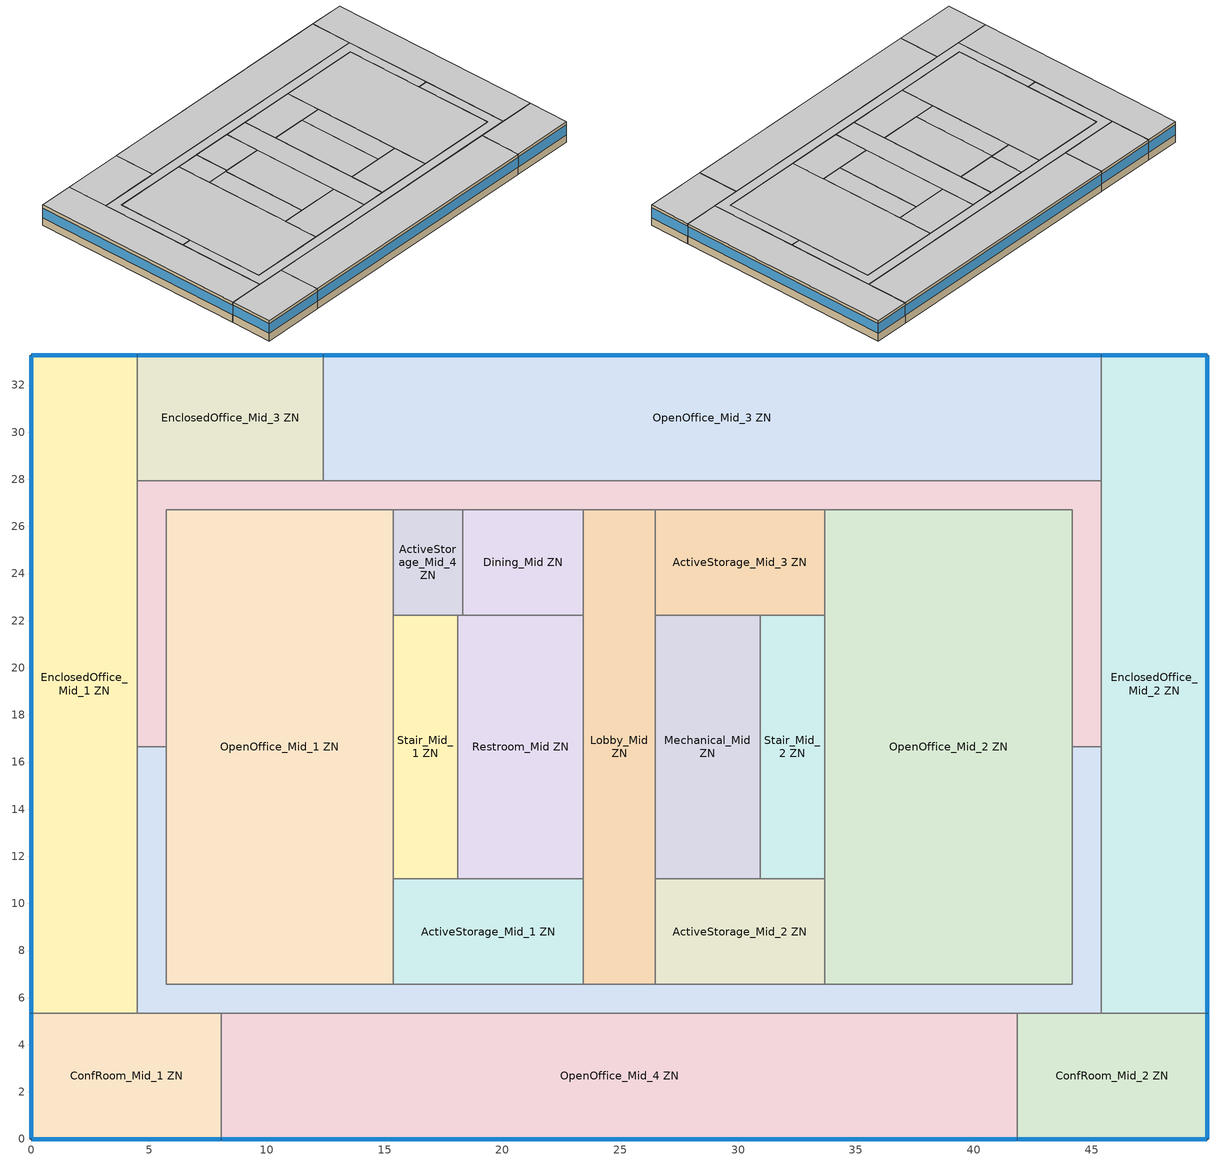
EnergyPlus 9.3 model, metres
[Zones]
ActiveStorage_Mid_1 ZN
 floor adiabatic (Typical Interior Floor): 23.43,11.04 23.43,6.56 15.35,6.56 15.35,11.04 z3.96
 wall to Restroom_Mid ZN (Typical Interior Wall): 23.43,11.04 18.1,11.04 z3.96:6.71
 wall to OpenOffice_Mid_1 ZN (Typical Interior Wall): 15.35,11.04 15.35,6.56 z3.96:6.71
 wall to Corridor_Mid_1 ZN (Typical Interior Wall): 15.35,6.56 23.43,6.56 z3.96:6.71
 wall to Lobby_Mid ZN (Typical Interior Wall): 23.43,6.56 23.43,11.04 z3.96:6.71
 wall to Stair_Mid_1 ZN (Typical Interior Wall): 18.1,11.04 15.35,11.04 z3.96:6.71
 ceiling adiabatic (Typical Interior Ceiling): 23.43,6.56 23.43,11.04 15.35,11.04 15.35,6.56 z6.71
ActiveStorage_Mid_2 ZN
 floor adiabatic (Typical Interior Floor): 33.67,11.04 33.67,6.56 26.48,6.56 26.48,11.04 z3.96
 wall to Mechanical_Mid ZN (Typical Interior Wall): 30.93,11.04 26.48,11.04 z3.96:6.71
 wall to Lobby_Mid ZN (Typical Interior Wall): 26.48,11.04 26.48,6.56 z3.96:6.71
 wall to Corridor_Mid_1 ZN (Typical Interior Wall): 26.48,6.56 33.67,6.56 z3.96:6.71
 wall to Stair_Mid_2 ZN (Typical Interior Wall): 33.67,11.04 30.93,11.04 z3.96:6.71
 wall to OpenOffice_Mid_2 ZN (Typical Interior Wall): 33.67,6.56 33.67,11.04 z3.96:6.71
 ceiling adiabatic (Typical Interior Ceiling): 33.67,6.56 33.67,11.04 26.48,11.04 26.48,6.56 z6.71
ActiveStorage_Mid_3 ZN
 floor adiabatic (Typical Interior Floor): 33.67,26.71 33.67,22.23 26.48,22.23 26.48,26.71 z3.96
 wall to Stair_Mid_2 ZN (Typical Interior Wall): 30.93,22.23 33.67,22.23 z3.96:6.71
 wall to Mechanical_Mid ZN (Typical Interior Wall): 26.48,22.23 30.93,22.23 z3.96:6.71
 wall to Lobby_Mid ZN (Typical Interior Wall): 26.48,26.71 26.48,22.23 z3.96:6.71
 wall to Corridor_Mid_2 ZN (Typical Interior Wall): 33.67,26.71 26.48,26.71 z3.96:6.71
 wall to OpenOffice_Mid_2 ZN (Typical Interior Wall): 33.67,22.23 33.67,26.71 z3.96:6.71
 ceiling adiabatic (Typical Interior Ceiling): 33.67,22.23 33.67,26.71 26.48,26.71 26.48,22.23 z6.71
ActiveStorage_Mid_4 ZN
 floor adiabatic (Typical Interior Floor): 18.31,26.71 18.31,22.23 15.35,22.23 15.35,26.71 z3.96
 wall to Stair_Mid_1 ZN (Typical Interior Wall): 15.35,22.23 18.1,22.23 z3.96:6.71
 wall to Corridor_Mid_2 ZN (Typical Interior Wall): 18.31,26.71 15.35,26.71 z3.96:6.71
 wall to OpenOffice_Mid_1 ZN (Typical Interior Wall): 15.35,26.71 15.35,22.23 z3.96:6.71
 wall to Restroom_Mid ZN (Typical Interior Wall): 18.1,22.23 18.31,22.23 z3.96:6.71
 wall to Dining_Mid ZN (Typical Interior Wall): 18.31,22.23 18.31,26.71 z3.96:6.71
 ceiling adiabatic (Typical Interior Ceiling): 18.31,22.23 18.31,26.71 15.35,26.71 15.35,22.23 z6.71
ConfRoom_Mid_1 ZN
 floor adiabatic (Typical Interior Floor): 8.07,5.34 8.07,0 0,0 0,5.34 z3.96
 wall outside (Typical Insulated Steel Framed Exterior Wall R-8.06): 0,5.34 0,0 8.07,0 z3.96:6.71
 wall to EnclosedOffice_Mid_1 ZN (Typical Interior Wall): 4.5,5.34 0,5.34 z3.96:6.71
 wall to OpenOffice_Mid_4 ZN (Typical Interior Wall): 8.07,0 8.07,5.34 z3.96:6.71
 wall to Corridor_Mid_1 ZN (Typical Interior Wall): 8.07,5.34 4.5,5.34 z3.96:6.71
 window (U 1.22 SHGC 0.61 Sgl Green 6mm): 0.03,0 8.04,0 / 0,5.32 0,0.03 z4.98:6.3
 ceiling adiabatic (Typical Interior Ceiling): 8.07,0 8.07,5.34 0,5.34 0,0 z6.71
ConfRoom_Mid_2 ZN
 floor adiabatic (Typical Interior Floor): 49.91,5.34 49.91,0 41.84,0 41.84,5.34 z3.96
 wall outside (Typical Insulated Steel Framed Exterior Wall R-8.06): 41.84,0 49.91,0 49.91,5.34 z3.96:6.71
 wall to Corridor_Mid_1 ZN (Typical Interior Wall): 45.41,5.34 41.84,5.34 z3.96:6.71
 wall to OpenOffice_Mid_4 ZN (Typical Interior Wall): 41.84,5.34 41.84,0 z3.96:6.71
 wall to EnclosedOffice_Mid_2 ZN (Typical Interior Wall): 49.91,5.34 45.41,5.34 z3.96:6.71
 window (U 1.22 SHGC 0.61 Sgl Green 6mm): 49.91,0.03 49.91,5.32 / 41.87,0 49.89,0 z4.98:6.3
 ceiling adiabatic (Typical Interior Ceiling): 49.91,0 49.91,5.34 41.84,5.34 41.84,0 z6.71
Corridor_Mid_1 ZN
 floor adiabatic (Typical Interior Floor): 45.41,16.64 45.41,5.34 4.5,5.34 4.5,16.64 5.72,16.64 5.72,6.56 44.19,6.56 44.19,16.64 z3.96
 wall to Lobby_Mid ZN (Typical Interior Wall): 26.48,6.56 23.43,6.56 z3.96:6.71
 wall to OpenOffice_Mid_1 ZN (Typical Interior Wall): 15.35,6.56 5.72,6.56 5.72,16.64 z3.96:6.71
 wall to OpenOffice_Mid_4 ZN (Typical Interior Wall): 8.07,5.34 16.57,5.34 33.34,5.34 41.84,5.34 z3.96:6.71
 wall to Corridor_Mid_2 ZN (Typical Interior Wall): 5.72,16.64 4.5,16.64 / 45.41,16.64 44.19,16.64 z3.96:6.71
 wall to OpenOffice_Mid_2 ZN (Typical Interior Wall): 44.19,16.64 44.19,6.56 33.67,6.56 z3.96:6.71
 wall to EnclosedOffice_Mid_2 ZN (Typical Interior Wall): 45.41,5.34 45.41,16.64 z3.96:6.71
 wall to EnclosedOffice_Mid_1 ZN (Typical Interior Wall): 4.5,16.64 4.5,5.34 z3.96:6.71
 ceiling adiabatic (Typical Interior Ceiling): 45.41,5.34 45.41,16.64 44.19,16.64 44.19,6.56 5.72,6.56 5.72,16.64 4.5,16.64 4.5,5.34 z6.71
Corridor_Mid_2 ZN
 floor adiabatic (Typical Interior Floor): 45.41,27.93 45.41,16.64 44.19,16.64 44.19,26.71 5.72,26.71 5.72,16.64 4.5,16.64 4.5,27.93 z3.96
 wall to Lobby_Mid ZN (Typical Interior Wall): 23.43,26.71 26.48,26.71 z3.96:6.71
 wall to OpenOffice_Mid_2 ZN (Typical Interior Wall): 33.67,26.71 44.19,26.71 44.19,16.64 z3.96:6.71
 wall to EnclosedOffice_Mid_3 ZN (Typical Interior Wall): 12.39,27.93 10.08,27.93 4.5,27.93 z3.96:6.71
 wall to OpenOffice_Mid_1 ZN (Typical Interior Wall): 5.72,16.64 5.72,26.71 15.35,26.71 z3.96:6.71
 wall to Dining_Mid ZN (Typical Interior Wall): 18.31,26.71 23.43,26.71 z3.96:6.71
 wall to EnclosedOffice_Mid_2 ZN (Typical Interior Wall): 45.41,16.64 45.41,27.93 z3.96:6.71
 wall to EnclosedOffice_Mid_1 ZN (Typical Interior Wall): 4.5,27.93 4.5,16.64 z3.96:6.71
 wall to OpenOffice_Mid_3 ZN (Typical Interior Wall): 45.41,27.93 12.39,27.93 z3.96:6.71
 ceiling adiabatic (Typical Interior Ceiling): 45.41,16.64 45.41,27.93 4.5,27.93 4.5,16.64 5.72,16.64 5.72,26.71 44.19,26.71 44.19,16.64 z6.71
Dining_Mid ZN
 floor adiabatic (Typical Interior Floor): 23.43,26.71 23.43,22.23 18.31,22.23 18.31,26.71 z3.96
 wall to Restroom_Mid ZN (Typical Interior Wall): 18.31,22.23 23.43,22.23 z3.96:6.71
 wall to Lobby_Mid ZN (Typical Interior Wall): 23.43,22.23 23.43,26.71 z3.96:6.71
 ceiling adiabatic (Typical Interior Ceiling): 23.43,22.23 23.43,26.71 18.31,26.71 18.31,22.23 z6.71
EnclosedOffice_Mid_1 ZN
 floor adiabatic (Typical Interior Floor): 4.5,33.27 4.5,5.34 0,5.34 0,33.27 z3.96
 wall outside (Typical Insulated Steel Framed Exterior Wall R-8.06): 4.5,33.27 0,33.27 0,5.34 z3.96:6.71
 wall to EnclosedOffice_Mid_3 ZN (Typical Interior Wall): 4.5,27.93 4.5,33.27 z3.96:6.71
 window (U 1.22 SHGC 0.61 Sgl Green 6mm): 4.48,33.27 0.03,33.27 z4.98:6.31; 0,33.25 0,5.37 z4.98:6.29
 ceiling adiabatic (Typical Interior Ceiling): 4.5,5.34 4.5,33.27 0,33.27 0,5.34 z6.71
EnclosedOffice_Mid_2 ZN
 floor adiabatic (Typical Interior Floor): 49.91,33.27 49.91,5.34 45.41,5.34 45.41,33.27 z3.96
 wall outside (Typical Insulated Steel Framed Exterior Wall R-8.06): 49.91,5.34 49.91,33.27 45.41,33.27 z3.96:6.71
 wall to OpenOffice_Mid_3 ZN (Typical Interior Wall): 45.41,33.27 45.41,27.93 z3.96:6.71
 window (U 1.22 SHGC 0.61 Sgl Green 6mm): 49.89,33.27 45.43,33.27 z4.98:6.31; 49.91,5.37 49.91,33.25 z4.98:6.29
 ceiling adiabatic (Typical Interior Ceiling): 49.91,5.34 49.91,33.27 45.41,33.27 45.41,5.34 z6.71
EnclosedOffice_Mid_3 ZN
 floor adiabatic (Typical Interior Floor): 12.39,33.27 12.39,27.93 4.5,27.93 4.5,33.27 z3.96
 wall outside (Typical Insulated Steel Framed Exterior Wall R-8.06): 12.39,33.27 4.5,33.27 z3.96:6.71
 wall to OpenOffice_Mid_3 ZN (Typical Interior Wall): 12.39,27.93 12.39,33.27 z3.96:6.71
 window (U 1.22 SHGC 0.61 Sgl Green 6mm): 12.37,33.27 4.53,33.27 z4.98:6.3
 ceiling adiabatic (Typical Interior Ceiling): 12.39,27.93 12.39,33.27 4.5,33.27 4.5,27.93 z6.71
Lobby_Mid ZN
 floor adiabatic (Typical Interior Floor): 26.48,26.71 26.48,6.56 23.43,6.56 23.43,26.71 z3.96
 wall to Restroom_Mid ZN (Typical Interior Wall): 23.43,22.23 23.43,11.04 z3.96:6.71
 wall to Mechanical_Mid ZN (Typical Interior Wall): 26.48,11.04 26.48,22.23 z3.96:6.71
 ceiling adiabatic (Typical Interior Ceiling): 26.48,6.56 26.48,26.71 23.43,26.71 23.43,6.56 z6.71
Mechanical_Mid ZN
 floor adiabatic (Typical Interior Floor): 30.93,22.23 30.93,11.04 26.48,11.04 26.48,22.23 z3.96
 wall to Stair_Mid_2 ZN (Typical Interior Wall): 30.93,11.04 30.93,22.23 z3.96:6.71
 ceiling adiabatic (Typical Interior Ceiling): 30.93,11.04 30.93,22.23 26.48,22.23 26.48,11.04 z6.71
OpenOffice_Mid_1 ZN
 floor adiabatic (Typical Interior Floor): 15.35,26.71 15.35,6.56 5.72,6.56 5.72,26.71 z3.96
 wall to Stair_Mid_1 ZN (Typical Interior Wall): 15.35,11.04 15.35,22.23 z3.96:6.71
 ceiling adiabatic (Typical Interior Ceiling): 15.35,6.56 15.35,26.71 5.72,26.71 5.72,6.56 z6.71
OpenOffice_Mid_2 ZN
 floor adiabatic (Typical Interior Floor): 44.19,26.71 44.19,6.56 33.67,6.56 33.67,26.71 z3.96
 wall to Stair_Mid_2 ZN (Typical Interior Wall): 33.67,22.23 33.67,11.04 z3.96:6.71
 ceiling adiabatic (Typical Interior Ceiling): 44.19,6.56 44.19,26.71 33.67,26.71 33.67,6.56 z6.71
OpenOffice_Mid_3 ZN
 floor adiabatic (Typical Interior Floor): 45.41,33.27 45.41,27.93 12.39,27.93 12.39,33.27 z3.96
 wall outside (Typical Insulated Steel Framed Exterior Wall R-8.06): 45.41,33.27 12.39,33.27 z3.96:6.71
 window (U 1.22 SHGC 0.61 Sgl Green 6mm): 45.38,33.27 12.42,33.27 z4.98:6.29
 ceiling adiabatic (Typical Interior Ceiling): 45.41,27.93 45.41,33.27 12.39,33.27 12.39,27.93 z6.71
OpenOffice_Mid_4 ZN
 floor adiabatic (Typical Interior Floor): 41.84,5.34 41.84,0 8.07,0 8.07,5.34 z3.96
 wall outside (Typical Insulated Steel Framed Exterior Wall R-8.06): 8.07,0 41.84,0 z3.96:6.71
 window (U 1.22 SHGC 0.61 Sgl Green 6mm): 8.09,0 41.82,0 z4.98:6.29
 ceiling adiabatic (Typical Interior Ceiling): 41.84,0 41.84,5.34 8.07,5.34 8.07,0 z6.71
Restroom_Mid ZN
 floor adiabatic (Typical Interior Floor): 23.43,22.23 23.43,11.04 18.1,11.04 18.1,22.23 z3.96
 wall to Stair_Mid_1 ZN (Typical Interior Wall): 18.1,22.23 18.1,11.04 z3.96:6.71
 ceiling adiabatic (Typical Interior Ceiling): 23.43,11.04 23.43,22.23 18.1,22.23 18.1,11.04 z6.71
Stair_Mid_1 ZN
 floor adiabatic (Typical Interior Floor): 18.1,22.23 18.1,11.04 15.35,11.04 15.35,22.23 z3.96
 ceiling adiabatic (Typical Interior Ceiling): 18.1,11.04 18.1,22.23 15.35,22.23 15.35,11.04 z6.71
Stair_Mid_2 ZN
 floor adiabatic (Typical Interior Floor): 33.67,22.23 33.67,11.04 30.93,11.04 30.93,22.23 z3.96
 ceiling adiabatic (Typical Interior Ceiling): 33.67,11.04 33.67,22.23 30.93,22.23 30.93,11.04 z6.71
[Building]
-MediumOfficeDetailed-ASHRAE 169-2006-3C created: 2019-07-15 15:18:34 -0700: Terrain=City
[Site:Location]
San Francisco Intl Ap_CA_USA: Latitude {deg}=37.62; Longitude {deg}=-122.4; Time Zone {hr}=-8; Elevation {m}=2
[SizingPeriod:DesignDay] Day of Month=21; Dry-Bulb Temperature Range Modifier Type=DefaultMultipliers; Humidity Condition Type=Wetbulb; Barometric Pressure {Pa}=101301; Rain Indicator=No; Snow Indicator=No; Daylight Saving Time Indicator=No
Name | Month | Day Type | Maximum Dry-Bulb Temperature {C} | Daily Dry-Bulb Temperature Range {deltaC} | Wetbulb or DewPoint at Maximum Dry-Bulb {C} | Wind Speed {m/s} | Wind Direction {deg} | Solar Model Indicator | ASHRAE Clear Sky Optical Depth for Beam Irradiance (taub) | ASHRAE Clear Sky Optical Depth for Diffuse Irradiance (taud) | Sky Clearness
San Francisco Intl Ap Ann Clg .4% Condns DB=>MWB | 8 | SummerDesignDay | 28.3 | 8.5 | 17.2 | 5.9 | 310 | ASHRAETau | 0.365 | 2.435
San Francisco Intl Ap Ann Htg 99.6% Condns DB | 1 | WinterDesignDay | 3.8 | 0 | 3.8 | 2.2 | 150 | ASHRAEClearSky |  |  | 0
[Site:GroundTemperature:BuildingSurface]
19.527, 19.502, 19.536, 19.598, 20.002, 21.64, 22.225, 22.375, 21.449, 20.121, 19.802, 19.633
[Site:WaterMainsTemperature]
Calculation Method=Correlation; Annual Average Outdoor Air Temperature {C}=13.7833; Maximum Difference In Monthly Average Outdoor Air Temperatures {deltaC}=7.1
[Material] Thermal Absorptance=0.9; Solar Absorptance=0.7
Name | Roughness | Thickness {m} | Conductivity {W/m-K} | Density {kg/m3} | Specific Heat {J/kg-K} | Visible Absorptance
100mm Normalweight concrete floor | MediumSmooth | 0.1016 | 2.31 | 2322 | 832 | 0.7
25mm Stucco | Smooth | 0.0254 | 0.72 | 1856 | 840 | 0.7
5/8 in. Gypsum Board | MediumSmooth | 0.0159 | 0.16 | 800 | 1090 | 0.7
G01 13mm gypsum board | Smooth | 0.0127 | 0.16 | 800 | 1090 | 0.5
Std Wood 6inch | MediumSmooth | 0.15 | 0.12 | 540 | 1210 | 0.7
[Material:NoMass] Thermal Absorptance=0.9; Solar Absorptance=0.7
Name | Roughness | Thermal Resistance {m2-K/W} | Visible Absorptance
CP02 CARPET PAD | VeryRough | 0.21648 | 0.8
Typical Insulation R-5.89 | Smooth | 1.03652 | 0.7
[WindowMaterial:Glazing]
GREEN 6MM: Optical Data Type=SpectralAverage; Thickness {m}=0.006; Solar Transmittance at Normal Incidence=0.487; Front Side Solar Reflectance at Normal Incidence=0.056; Back Side Solar Reflectance at Normal Incidence=0.056; Visible Transmittance at Normal Incidence=0.749; Front Side Visible Reflectance at Normal Incidence=0.07; Back Side Visible Reflectance at Normal Incidence=0.07; Infrared Transmittance at Normal Incidence=0; Front Side Infrared Hemispherical Emissivity=0.84; Back Side Infrared Hemispherical Emissivity=0.84; Conductivity {W/m-K}=0.9; Dirt Correction Factor for Solar and Visible Transmittance=1; Solar Diffusing=No
[Construction]
InteriorFurnishings: Std Wood 6inch
Typical Insulated Steel Framed Exterior Wall R-8.06: 25mm Stucco, 5/8 in. Gypsum Board, Typical Insulation R-5.89, 5/8 in. Gypsum Board
Typical Interior Ceiling: CP02 CARPET PAD, 100mm Normalweight concrete floor
Typical Interior Floor: 100mm Normalweight concrete floor, CP02 CARPET PAD
Typical Interior Wall: G01 13mm gypsum board, G01 13mm gypsum board
U 1.22 SHGC 0.61 Sgl Green 6mm: GREEN 6MM
[Zone]
ActiveStorage_Mid_1 ZN; ActiveStorage_Mid_2 ZN; ActiveStorage_Mid_3 ZN; ActiveStorage_Mid_4 ZN; ConfRoom_Mid_1 ZN; ConfRoom_Mid_2 ZN; Corridor_Mid_1 ZN; Corridor_Mid_2 ZN; Dining_Mid ZN; EnclosedOffice_Mid_1 ZN; EnclosedOffice_Mid_2 ZN; EnclosedOffice_Mid_3 ZN; Lobby_Mid ZN; Mechanical_Mid ZN; OpenOffice_Mid_1 ZN; OpenOffice_Mid_2 ZN; OpenOffice_Mid_3 ZN; OpenOffice_Mid_4 ZN; Restroom_Mid ZN; Stair_Mid_1 ZN; Stair_Mid_2 ZN
[InternalMass] Construction=InteriorFurnishings
Name | Zone or ZoneList | Surface Area {m2}
ActiveStorage_Mid_1 Mass | ActiveStorage_Mid_1 ZN | 72.3705
ActiveStorage_Mid_2 Mass | ActiveStorage_Mid_2 ZN | 64.4479
ActiveStorage_Mid_3 Mass | ActiveStorage_Mid_3 ZN | 64.4479
ActiveStorage_Mid_4 Mass | ActiveStorage_Mid_4 ZN | 26.4846
ConfRoom_Mid_1 Mass | ConfRoom_Mid_1 ZN | 86.211
ConfRoom_Mid_2 Mass | ConfRoom_Mid_2 ZN | 86.211
Corridor_Mid_1 Mass | Corridor_Mid_1 ZN | 148.881
Corridor_Mid_2 Mass | Corridor_Mid_2 ZN | 148.881
Dining_Mid Mass | Dining_Mid ZN | 45.8859
EnclosedOffice_Mid_1 Mass | EnclosedOffice_Mid_1 ZN | 251.597
EnclosedOffice_Mid_2 Mass | EnclosedOffice_Mid_2 ZN | 251.597
EnclosedOffice_Mid_3 Mass | EnclosedOffice_Mid_3 ZN | 84.2524
Lobby_Mid Mass | Lobby_Mid ZN | 122.855
Mechanical_Mid Mass | Mechanical_Mid ZN | 99.6165
OpenOffice_Mid_1 Mass | OpenOffice_Mid_1 ZN | 388.208
OpenOffice_Mid_2 Mass | OpenOffice_Mid_2 ZN | 423.848
OpenOffice_Mid_3 Mass | OpenOffice_Mid_3 ZN | 352.626
OpenOffice_Mid_4 Mass | OpenOffice_Mid_4 ZN | 360.821
Restroom_Mid Mass | Restroom_Mid ZN | 119.412
Stair_Mid_1 Mass | Stair_Mid_1 ZN | 61.4118
Stair_Mid_2 Mass | Stair_Mid_2 ZN | 61.4118
[ZoneInfiltration:DesignFlowRate] Schedule=OfficeMedium INFIL_SCH_PNNL; Design Flow Rate Calculation Method=Flow/ExteriorArea; Flow per Exterior Surface Area {m3/s-m2}=0.00102523; Constant Term Coefficient=0; Temperature Term Coefficient=0; Velocity Term Coefficient=0.224; Velocity Squared Term Coefficient=0
Name | Zone or ZoneList
ConfRoom_Mid_1 Infiltration | ConfRoom_Mid_1 ZN
ConfRoom_Mid_2 Infiltration | ConfRoom_Mid_2 ZN
EnclosedOffice_Mid_1 Infiltration | EnclosedOffice_Mid_1 ZN
EnclosedOffice_Mid_2 Infiltration | EnclosedOffice_Mid_2 ZN
EnclosedOffice_Mid_3 Infiltration | EnclosedOffice_Mid_3 ZN
OpenOffice_Mid_3 Infiltration | OpenOffice_Mid_3 ZN
OpenOffice_Mid_4 Infiltration | OpenOffice_Mid_4 ZN
[Schedule:Day:Interval]
OfficeMedium INFIL_SCH_PNNL Default: No, 24:00, 1
OfficeMedium INFIL_SCH_PNNL SmrDsn|Wkdy Day; OfficeMedium INFIL_SCH_PNNL Summer Design Day: No, 06:00, 1, 22:00, 0.25, 24:00, 1
OfficeMedium INFIL_SCH_PNNL Winter Design Day; OfficeMedium INFIL_SCH_PNNL WntrDsn|Sat Day: No, 06:00, 1, 18:00, 0.25, 24:00, 1
[Schedule:Week:Daily]
OfficeMedium INFIL_SCH_PNNL Week Rule - Jan1-Dec31: OfficeMedium INFIL_SCH_PNNL Default, OfficeMedium INFIL_SCH_PNNL SmrDsn|Wkdy Day, OfficeMedium INFIL_SCH_PNNL SmrDsn|Wkdy Day, OfficeMedium INFIL_SCH_PNNL SmrDsn|Wkdy Day, OfficeMedium INFIL_SCH_PNNL SmrDsn|Wkdy Day, OfficeMedium INFIL_SCH_PNNL SmrDsn|Wkdy Day, OfficeMedium INFIL_SCH_PNNL WntrDsn|Sat Day, OfficeMedium INFIL_SCH_PNNL Default, OfficeMedium INFIL_SCH_PNNL Summer Design Day, OfficeMedium INFIL_SCH_PNNL Winter Design Day, OfficeMedium INFIL_SCH_PNNL Default, OfficeMedium INFIL_SCH_PNNL Default
[Schedule:Year]
OfficeMedium INFIL_SCH_PNNL: OfficeMedium INFIL_SCH_PNNL Week Rule - Jan1-Dec31, 1, 1, 12, 31
